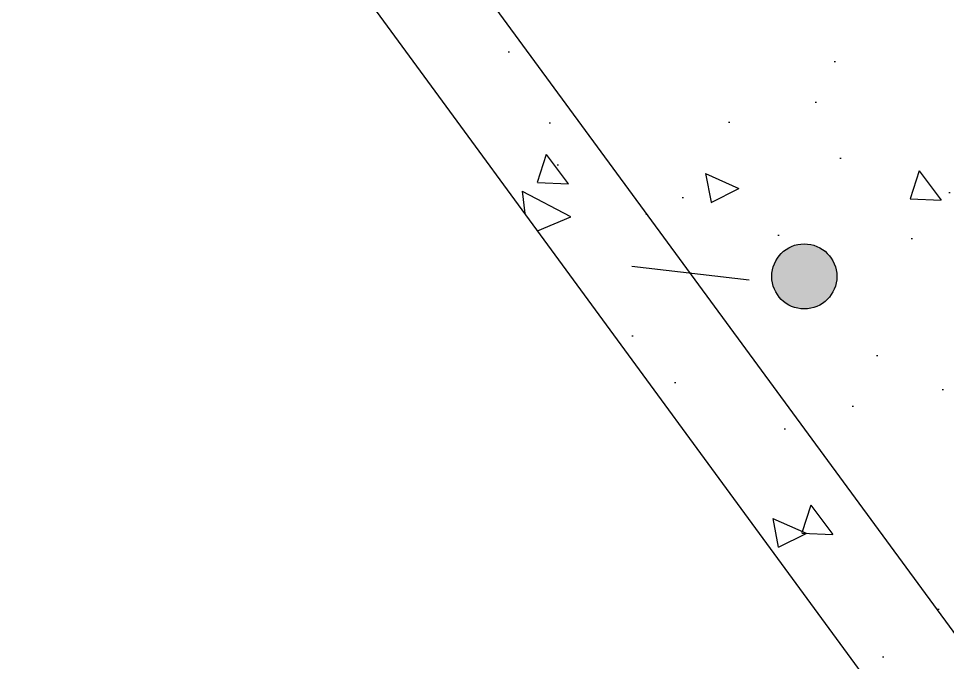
# Model space of a CAD drawing. Extents: x 1 to 1213870, y 9 to 1586095.
# Drawn here: x 606684.6284 to 606684.914, y 793168.6982 to 793168.8961 of the extents above; entities that cross this region are included whole.
import ezdxf

# ---------------------------------------------------------------- set-up
doc = ezdxf.new("R2010")
doc.units = 0
doc.header["$LTSCALE"] = 10
doc.header["$MEASUREMENT"] = 0
for name, color, linetype in [('LA-DT-HATCH-REINFORCED CONCRETE', 55, 'Continuous'), ('LA-DT-REINFORCED CONCRETE', 50, 'Continuous'), ('LS-TEXT-LINE', 1, 'Continuous'), ('S-RFT', 2, 'Continuous')]:
    doc.layers.add(name, color=color, linetype=linetype)

msp = doc.modelspace()

# ---------------------------------------------------------------- hatches: boundary and pattern name
at = {"layer": 'LA-DT-HATCH-REINFORCED CONCRETE'}
h = msp.add_hatch(dxfattribs=at)
h.set_pattern_fill('AR-CONC', color=256, scale=0.015, angle=-20.2133, style=0)
h.set_pattern_definition([(336.0393, (606684.59133, 793170.12037), (0.02068, -0.1060016), [0.01125, -0.12375]), (281.039, (606684.59133, 793170.12037), (0.102686, 0.051177), [0.009, -0.099]), (26.491, (606684.59305, 793170.11154), (0.123366, -0.054825), [0.009561, -0.1051713]), (332.2235, (606684.62016, 793170.12866), (0.02037, -0.160714), [0.016875, -0.185625]), (22.675, (606684.62186, 793170.11527), (0.179166, -0.09437), [0.014342, -0.157757]), (277.223, (606684.62016, 793170.12866), (0.179166, -0.09437), [0.0135, -0.1485]), (307.0393, (606684.6171, 793170.11217), (-0.0333034, -0.102737), [0.01125, -0.12375]), (252.039, (606684.6171, 793170.11217), (0.1146223, -0.005023), [0.009, -0.099]), (357.491, (606684.61432, 793170.10361), (0.081319, -0.10776), [0.009561, -0.1051713]), (323.5393, (606684.591327, 793170.12037), (0.0484942, 0.01204365), [0, -0.0978, 0, -0.1005, 0, -0.099375]), (293.5393, (606684.591327, 793170.12037), (0.0677615, -0.0215781), [0, -0.0573, 0, -0.09555, 0, -0.037875]), (253.5393, (606684.582085, 793170.15252), (0.0188725, -0.0778911), [0, -0.0375, 0, -0.117, 0, -0.15525]), (243.5393, (606684.57794, 793170.166935), (0.038601, -0.0799238), [0, -0.04875, 0, -0.0777, 0, -0.11025])])
h.paths.add_polyline_path([(606684.14294, 793170.21776), (606685.32566, 793168.60488), (606685.08374, 793168.42748), (606683.90101, 793170.04036)])
at = {"layer": 'S-RFT'}
h = msp.add_hatch(color=256, dxfattribs=at)
edge = h.paths.add_edge_path()
edge.add_arc((606684.86997, 793168.81682), 0.01, 0, 360)

# ---------------------------------------------------------------- linework, layer by layer
at = {"layer": 'LA-DT-REINFORCED CONCRETE', "elevation": 0}
msp.add_lwpolyline([(606684.14294, 793170.21776), (606685.32566, 793168.60488), (606685.08374, 793168.42748), (606683.90101, 793170.04036)], close=True, dxfattribs=at)
at = {"layer": 'LS-TEXT-LINE', "ltscale": 0.2}
msp.add_line((606684.85297, 793168.81564, 0), (606684.81693, 793168.81988, 0), dxfattribs=at)
at = {"layer": 'S-RFT'}
msp.add_line((606685.07562, 793168.48973, 0), (606683.95765, 793170.01361, 0), dxfattribs=at)
msp.add_circle((606684.86997, 793168.81682, 0), 0.01, dxfattribs=at)

doc.saveas('drawing.dxf')
